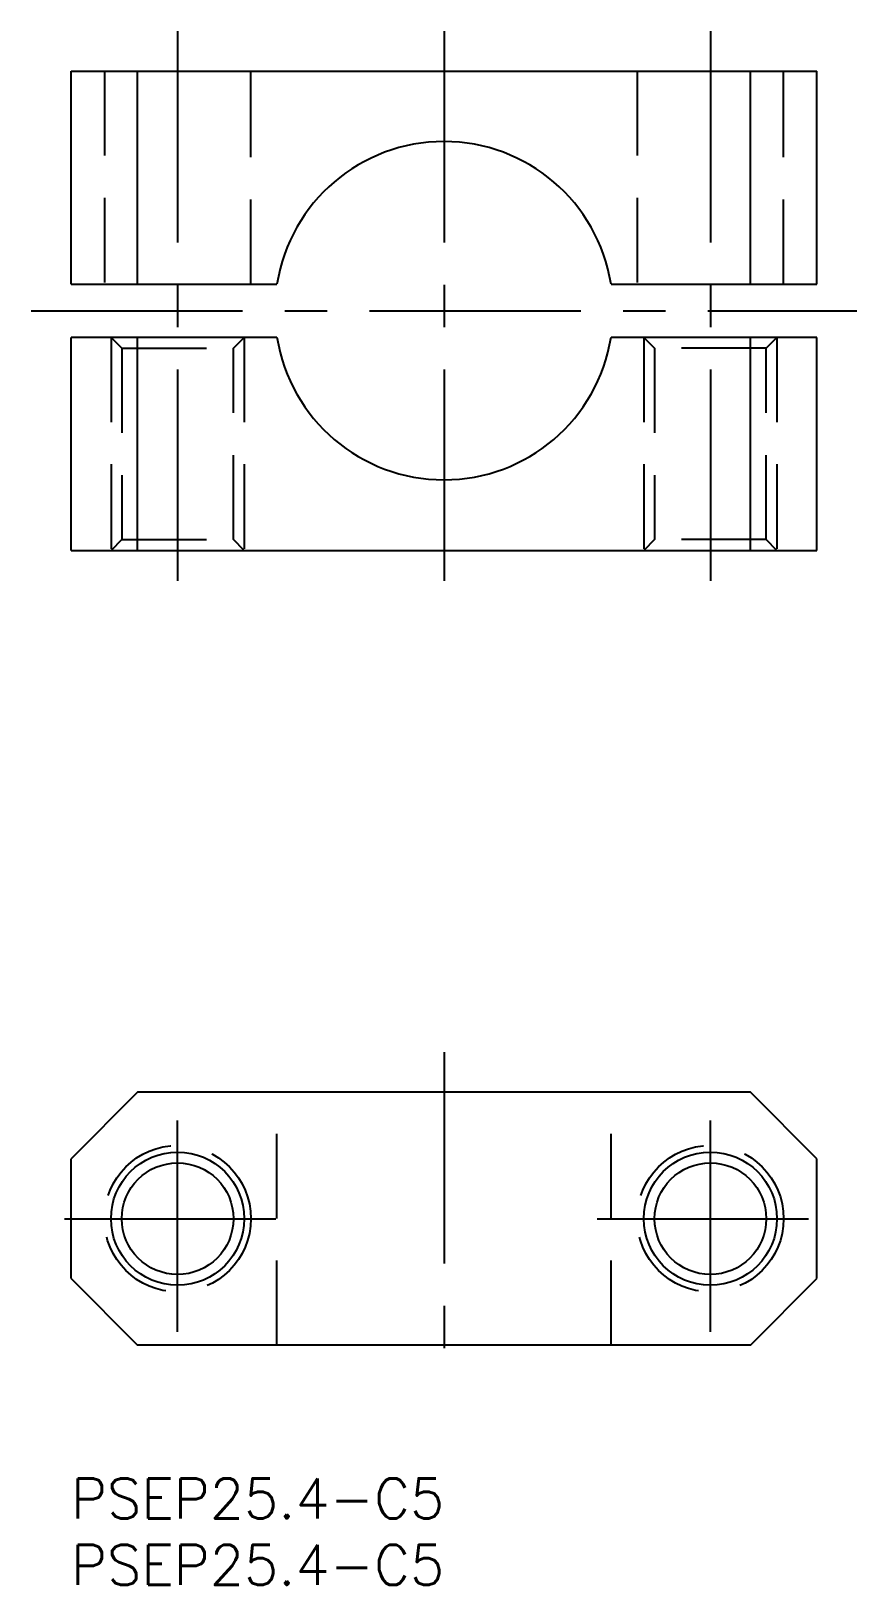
# Model space of a CAD drawing. Extents: x -3 to 59, y -8 to 109.
import ezdxf

# ---------------------------------------------------------------- set-up
doc = ezdxf.new("R2010")
doc.units = 0
doc.header["$LTSCALE"] = 0.5
doc.linetypes.add('CENTER', pattern=[50.8, 31.75, -6.35, 6.35, -6.35])
doc.linetypes.add('DASHED', pattern=[19.05, 12.7, -6.35])
for name, color, linetype in [('MSM_CENTER', 1, 'CENTER'), ('MSM_CONTINUOUS', 7, 'CONTINUOUS'), ('MSM_DASHED', 4, 'DASHED'), ('MSM_NARROW', 5, 'CONTINUOUS'), ('MSM_PART_NUMBER', 7, 'CONTINUOUS')]:
    doc.layers.add(name, color=color, linetype=linetype)
doc.styles.get("Standard").update_dxf_attribs({"font": 'txt.shx', "height": 3, "bigfont": 'bigfont.shx'})

# ---------------------------------------------------------------- blocks, each defined once
blk = doc.blocks.new('*U22')
at = {"layer": 'MSM_PART_NUMBER'}
blk.add_text('PSEP25.4-C5', height=3, dxfattribs=at).set_placement((0, -3))
blk = doc.blocks.new('*U23')
at = {"layer": 'MSM_PART_NUMBER'}
blk.add_text('PSEP25.4-C5', height=3, dxfattribs=at).set_placement((0, -8))

msp = doc.modelspace()

# ---------------------------------------------------------------- linework, layer by layer
at = {"layer": 'MSM_CENTER'}
for p, q in [((8, 108.67), (8, 66.68)), ((28, 108.67), (28, 66.68)), ((48, 108.67), (48, 66.68)), ((-3, 87.68), (59, 87.68)), ((28, 32), (28, 7)), ((8, 11), (8, 28)), ((48, 11), (48, 28)), ((-0.5, 19.5), (16.5, 19.5)), ((39.5, 19.5), (56.5, 19.5))]:
    msp.add_line(p, q, dxfattribs=at)
at = {"layer": 'MSM_CONTINUOUS'}
for p, q in [((0, 105.67), (56, 105.67)), ((0, 89.68), (0, 105.67)), ((5, 89.68), (5, 105.67)), ((51, 89.68), (51, 105.67)), ((56, 89.68), (56, 105.67)), ((0, 89.68), (15.46, 89.68)), ((40.54, 89.68), (56, 89.68)), ((15.46, 85.67), (0, 85.67)), ((0, 69.68), (0, 85.67)), ((5, 69.68), (5, 85.67)), ((56, 85.67), (40.54, 85.67)), ((51, 69.68), (51, 85.67)), ((56, 69.68), (56, 85.67)), ((0, 69.68), (56, 69.68)), ((5, 29), (0, 24)), ((51, 29), (5, 29)), ((56, 24), (51, 29)), ((0, 15), (0, 24)), ((56, 15), (56, 24)), ((0, 15), (5, 10)), ((51, 10), (56, 15)), ((51, 10), (5, 10))]:
    msp.add_line(p, q, dxfattribs=at)
for centre in [(8, 19.5), (48, 19.5)]:
    msp.add_circle(centre, 4.19, dxfattribs=at)
for start, end in [(9.0607, 170.9393), (189.0607, 350.9393)]:
    msp.add_arc((28, 87.68), 12.7, start, end, dxfattribs=at)
at = {"layer": 'MSM_DASHED'}
for p, q in [((2.5, 105.67), (2.5, 89.68)), ((13.5, 89.68), (13.5, 105.67)), ((42.5, 105.67), (42.5, 89.68)), ((53.5, 89.68), (53.5, 105.67)), ((3, 85.67), (3.81, 84.86)), ((3, 85.67), (3, 69.68)), ((12.19, 84.86), (13, 85.67)), ((13, 85.67), (13, 69.68)), ((43, 85.67), (43.81, 84.86)), ((43, 85.67), (43, 69.68)), ((52.19, 84.86), (53, 85.67)), ((53, 85.67), (53, 69.68)), ((3.81, 84.86), (3.81, 70.49)), ((3.81, 84.86), (12.19, 84.86)), ((12.19, 70.49), (12.19, 84.86)), ((43.81, 84.86), (43.81, 70.49)), ((52.19, 84.86), (43.81, 84.86)), ((52.19, 70.49), (52.19, 84.86)), ((3.81, 70.49), (3, 69.68)), ((3.81, 70.49), (12.19, 70.49)), ((13, 69.68), (12.19, 70.49)), ((43.81, 70.49), (43, 69.68)), ((52.19, 70.49), (43.81, 70.49)), ((53, 69.68), (52.19, 70.49)), ((15.46, 10), (15.46, 29)), ((40.54, 10), (40.54, 29))]:
    msp.add_line(p, q, dxfattribs=at)
for centre in [(8, 19.5), (48, 19.5)]:
    msp.add_circle(centre, 5.5, dxfattribs=at)
at = {"layer": 'MSM_NARROW'}
for centre in [(8, 19.5), (48, 19.5)]:
    msp.add_circle(centre, 5, dxfattribs=at)

# ---------------------------------------------------------------- block references
at = {"layer": 'MSM_CONTINUOUS'}
for name in ['*U22', '*U23']:
    msp.add_blockref(name, (0, 0), dxfattribs=at)

doc.saveas('drawing.dxf')
